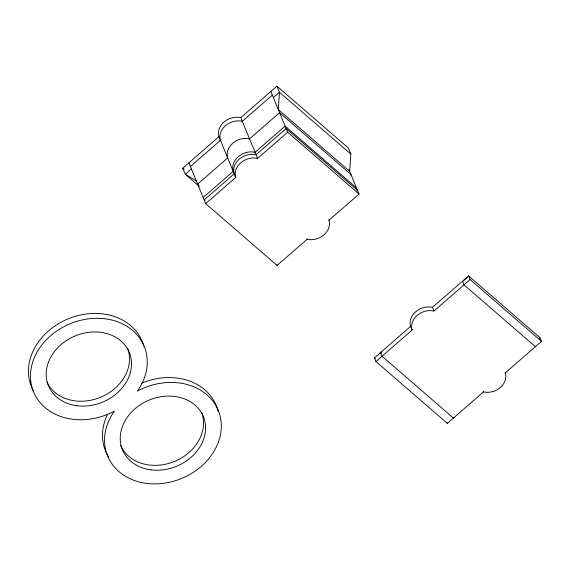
<?xml version="1.0" encoding="UTF-8"?>
<svg xmlns="http://www.w3.org/2000/svg" width="570" height="570" viewBox="0 0 570 570"><rect width="100%" height="100%" fill="white"/><g stroke="black" fill="none" stroke-linecap="round" stroke-linejoin="round"><path stroke-width="0.85" d="M276.942 86.148L348.341 147.972L350.856 154.078L349.688 171.349L278.288 109.526L279.457 92.254L276.942 86.148L240.782 117.648A16.573 13.573 -22.4 0 0 223.96 122.051A16.573 13.573 -22.4 0 0 218.937 136.672L182.778 168.171L185.293 174.27L199.308 186.404M219.593 140.712L220.925 139.557M190.387 166.518L220.447 140.334A16.573 13.573 -22.4 0 1 225.471 125.713A16.573 13.573 -22.4 0 1 242.293 121.31L272.353 95.126M191.392 168.962L185.293 174.27L196.322 180.918M273.358 97.563L279.457 92.254L350.856 154.078M349.032 169.753L359.043 194.049L328.983 220.234A16.573 13.573 -22.4 0 1 323.959 234.854A16.573 13.573 -22.4 0 1 307.137 239.265L277.077 265.449L205.677 203.625L235.738 177.441A16.573 13.573 -22.4 0 1 240.761 162.813A16.573 13.573 -22.4 0 1 257.59 158.41L287.651 132.226L270.843 91.464M350.315 175.111L350.992 174.52L279.599 112.696L249.539 138.88A16.573 13.573 -22.4 0 0 232.717 143.291A16.573 13.573 -22.4 0 0 227.694 157.911L197.633 184.096L198.218 184.609M355.851 188.535L356.528 187.95L285.135 126.127L255.068 152.311A16.573 13.573 -22.4 0 0 238.246 156.714A16.573 13.573 -22.4 0 0 233.223 171.335L203.162 197.519L203.754 198.032M356.856 190.979L357.533 190.387L286.14 128.564L256.08 154.748A16.573 13.573 -22.4 0 0 239.25 159.151A16.573 13.573 -22.4 0 0 234.234 173.779L204.167 199.963L205.058 200.726M374.433 357.896L410.592 326.403A16.573 13.573 -22.4 0 1 415.616 311.783A16.573 13.573 -22.4 0 1 432.438 307.38L468.597 275.88L539.99 337.704L541.5 341.366L505.341 372.858A16.573 13.573 -22.4 0 1 500.318 387.486A16.573 13.573 -22.4 0 1 483.495 391.889L447.336 423.382L375.944 361.558L374.433 357.896L375.317 358.665M378.345 354.975L378.851 354.526M380.076 353.464L381.9 351.875M464.208 280.184L467.257 277.526M375.944 361.558L412.103 330.066A16.573 13.573 -22.4 0 1 417.126 315.445A16.573 13.573 -22.4 0 1 433.948 311.042L470.107 279.542L468.597 275.88M539.227 338.366L539.99 337.704M470.107 279.542L541.5 341.366M463.054 281.673L462.498 281.195L464.009 284.858L535.401 346.681L535.216 346.218M287.651 132.226L359.043 194.049M182.778 168.171L184.117 169.326M381.081 353.065L380.532 352.588L382.043 356.25L453.435 418.074L453.243 417.618M505.155 372.402L505.341 372.858M483.21 391.205L483.495 391.889M432.438 307.38L433.948 311.042M410.592 326.403L412.103 330.066M447.058 422.698L447.336 423.382M328.79 219.778L328.983 220.234M306.945 238.802L307.137 239.265M240.782 117.648L257.59 158.41M276.792 264.758L277.077 265.449M218.937 136.672L235.738 177.441M188.877 162.856L205.677 203.625M33.409 390.92A59.843 49.02 -22.4 0 1 68.528 318.687A59.843 49.02 -22.4 0 1 143.79 346.118M141.403 383.304A59.843 49.02 -22.4 0 1 218.224 411.761M108.442 456.741A59.843 49.02 -22.4 0 1 107.595 414.255M127.616 348.363A43.733 35.825 -22.4 0 1 100.748 397.176A43.733 35.825 -22.4 0 1 46.968 382.085M201.666 412.488A43.733 35.825 -22.4 0 1 174.299 461.501A43.733 35.825 -22.4 0 1 120.662 445.405M30.787 381.373A59.843 49.02 -22.4 0 0 114.399 411.105A59.843 49.02 -22.4 0 0 148.877 483.631A59.843 49.02 -22.4 0 0 220.982 420.831A59.843 49.02 -22.4 0 0 137.37 391.098A59.843 49.02 -22.4 0 0 102.892 318.573A59.843 49.02 -22.4 0 0 30.787 381.373M76.893 405.733A43.733 35.825 -22.4 0 0 130.316 355.295A43.733 35.825 -22.4 0 0 59.365 346.097A43.733 35.825 -22.4 0 0 76.893 405.733M150.943 469.858A43.733 35.825 -22.4 0 0 204.366 419.413A43.733 35.825 -22.4 0 0 133.416 410.222A43.733 35.825 -22.4 0 0 150.943 469.858"/></g></svg>
